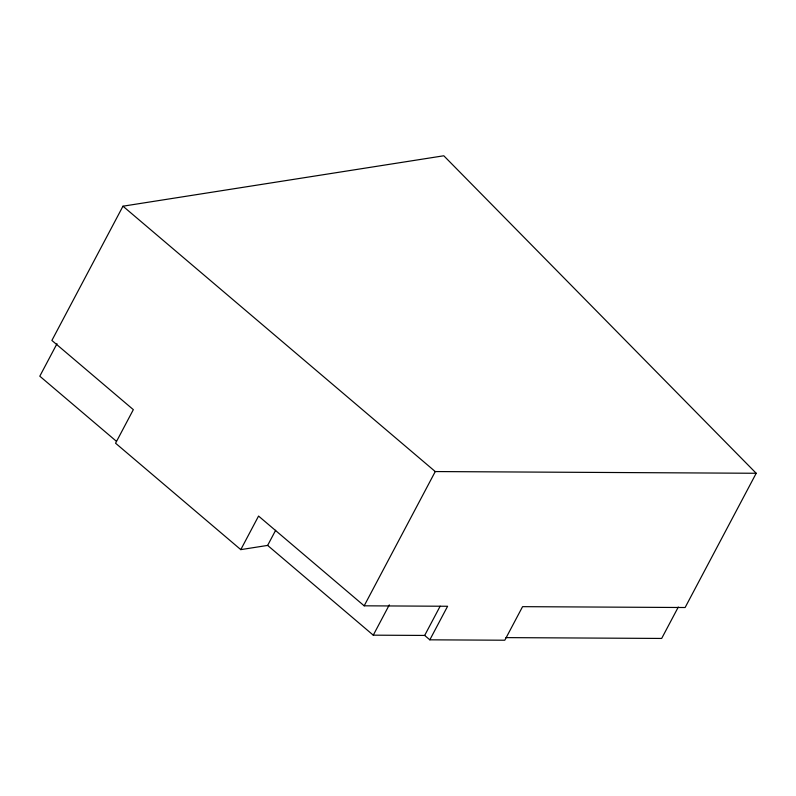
<?xml version="1.0" encoding="UTF-8"?>
<svg xmlns="http://www.w3.org/2000/svg" width="796" height="796" viewBox="0 0 796 796"><rect width="100%" height="100%" fill="white"/><g stroke="black" fill="none" stroke-linecap="round" stroke-linejoin="round"><path stroke-width="1.19" d="M122.972 206.194L51.889 340.449L133.34 409.651L115.569 443.223L240.79 549.628L267.635 545.409L373.264 635.168L424.666 635.437L429.83 639.825L504.803 640.223L522.574 606.661L685.117 607.517L756.2 473.272L443.8 155.777L122.972 206.194L435.263 471.56L756.2 473.272M56.994 343.713L39.8 376.19L116.306 441.203M240.79 549.628L258.561 516.067L364.18 605.816L447.601 606.263L429.83 639.825M267.635 545.409L275.665 530.255M364.18 605.816L435.263 471.56M373.264 635.168L389.314 604.851M424.666 635.437L440.148 606.204M678.301 607.04L661.675 638.442L505.928 637.616"/></g></svg>
